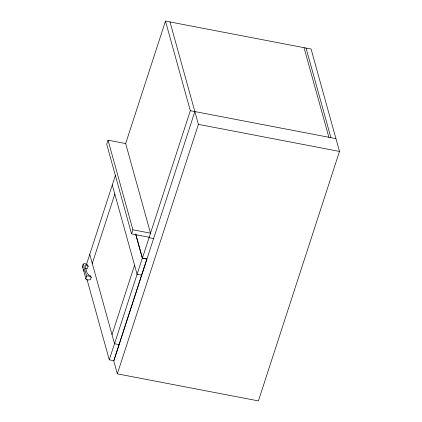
<?xml version="1.0" encoding="UTF-8"?>
<svg xmlns="http://www.w3.org/2000/svg" width="422" height="422" viewBox="0 0 422 422"><rect width="100%" height="100%" fill="white"/><g stroke="black" fill="none" stroke-linecap="round" stroke-linejoin="round"><path stroke-width="0.63" d="M85.318 268.814A11.885 10.286 -15.5 0 0 86.964 268.64L87.386 268.566L88.135 266.256L87.486 264.858A11.573 10.012 -15.5 0 0 84.701 263.555C82.955 263.164 81.757 266.414 82.944 267.522M82.522 266.514L85.983 279.327L86.795 279.886A11.573 10.012 -15.5 0 0 90.044 279.744L90.466 279.67L91.215 277.365L90.561 275.962A11.885 10.286 -15.5 0 0 88.863 275.06M108.043 140.183L132.888 229.784L150.522 233.171L125.677 143.57L108.043 140.183L106.713 144.266L131.564 233.867L149.198 237.254M125.624 143.723L165.477 21.1L311.083 49.026L339.483 151.429L258.406 400.9L117.332 373.845L113.782 361.042L194.858 111.572M86.32 264.9L115.517 175.061M85.93 278.8C86.215 277.94 86.526 275.334 88.108 275.846A11.573 10.012 -15.5 0 1 90.888 277.148L91.215 277.365M92.265 263.46L114.816 194.062M131.564 233.867L132.888 229.784M111.999 334.63L134.555 265.227M142.309 258.217L146.84 259.087L113.824 360.689L109.287 359.818L142.309 258.217L135.631 234.136M146.951 258.987L142.414 258.116L190.322 110.701L165.477 21.1M117.332 373.845L198.409 124.369L170.008 21.97M190.322 110.701L335.933 138.627M198.409 124.369L339.483 151.429M149.05 237.707L153.587 238.572M141.607 275.186L137.076 274.316L112.294 184.973M119.057 344.584L114.52 343.714L89.744 254.371M88.863 275.06L87.238 273.593L84.986 265.427L85.318 264.942L86.109 265.132A11.885 10.286 -15.5 0 1 87.813 266.039L88.135 266.256M306.045 48.061L330.895 137.662M304.03 47.675L328.875 137.277M135.768 234.136L142.414 258.116M83.271 264.204L86.679 276.494M86.969 279.343L109.287 359.818M84.194 271.478L83.656 269.51"/></g></svg>
